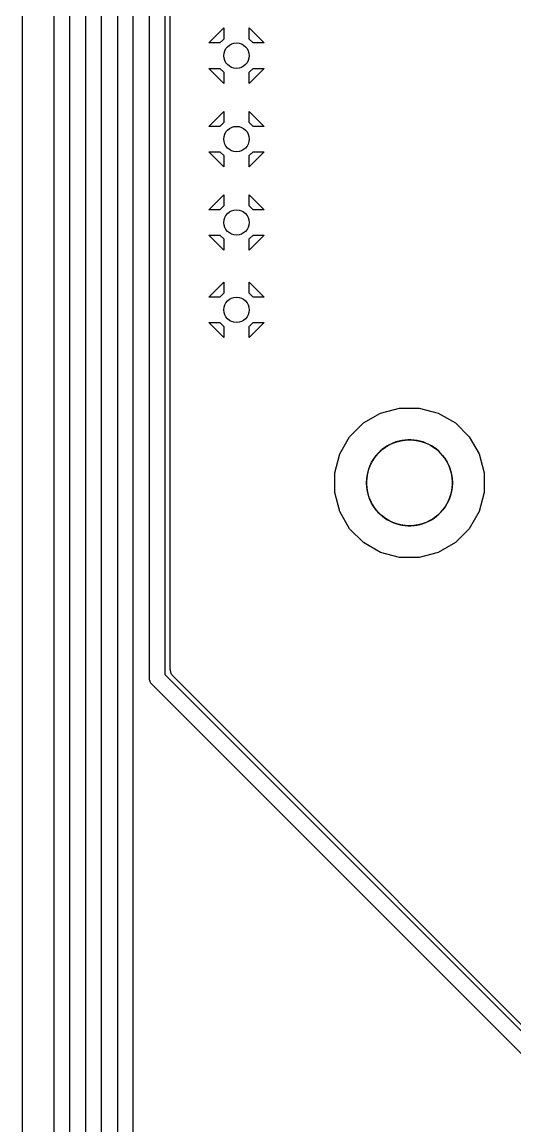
# Model space of a CAD drawing. Header units: millimetres. Extents: x -1 to 100, y 0 to 80.
# Drawn here: x -1.27 to 14.49, y 17.84 to 53.15 of the extents above; entities that cross this region are included whole.
import ezdxf

# ---------------------------------------------------------------- set-up
doc = ezdxf.new("R2010")
doc.units = ezdxf.units.MM

msp = doc.modelspace()

# ---------------------------------------------------------------- linework, layer by layer
at = {"layer": '16_copper'}
for points in [[(-0.254, 57.023), (-0.254, 14.91)], [(0.254, 15.015), (0.254, 56.918)], [(0.762, 56.642), (0.762, 15.316)], [(1.27, 15.421), (1.27, 56.537)], [(1.778, 56.134), (1.778, 15.697)], [(2.286, 15.802), (2.286, 56.029)]]:
    msp.add_lwpolyline(points, dxfattribs=at)
for points in [[(2.794, 55.753), (2.794, 32.162), (2.796, 32.143), (2.797, 32.123, 0.118891), (2.842, 32.013), (2.868, 31.983), (2.868, 31.982), (2.868, 31.982), (18.35, 16.5), (18.381, 16.475, 0.924472), (18.71, 16.86), (3.302, 32.267), (3.302, 55.648)], [(3.454, 55.416), (3.454, 32.499), (3.454, 32.499), (3.454, 32.499, 0.030916), (3.458, 32.448), (3.458, 32.448), (3.458, 32.448), (3.463, 32.421), (3.467, 32.399), (3.467, 32.399), (3.467, 32.399, 0.030914), (3.482, 32.351), (3.482, 32.351), (3.482, 32.351, 0.061992), (3.53, 32.262), (3.53, 32.262), (3.53, 32.262), (3.53, 32.262), (3.562, 32.223), (3.569, 32.216), (3.573, 32.211), (17.947, 17.837)]]:
    msp.add_lwpolyline(points, format="xyb", dxfattribs=at)
for points in [[(4.701, 52.476), (5.182, 52.957), (5.182, 52.598), (5.06, 52.476)], [(6.116, 52.476), (5.994, 52.598), (5.994, 52.957), (6.475, 52.476)], [(4.701, 51.664), (5.06, 51.664), (5.182, 51.542), (5.182, 51.183)], [(5.994, 51.542), (6.116, 51.664), (6.475, 51.664), (5.994, 51.183)], [(4.701, 49.809), (5.182, 50.29), (5.182, 49.931), (5.06, 49.809)], [(6.116, 49.809), (5.994, 49.931), (5.994, 50.29), (6.475, 49.809)], [(4.701, 48.997), (5.06, 48.997), (5.182, 48.875), (5.182, 48.516)], [(5.994, 48.875), (6.116, 48.997), (6.475, 48.997), (5.994, 48.516)], [(4.701, 47.142), (5.182, 47.623), (5.182, 47.264), (5.06, 47.142)], [(6.116, 47.142), (5.994, 47.264), (5.994, 47.623), (6.475, 47.142)], [(4.701, 46.33), (5.06, 46.33), (5.182, 46.208), (5.182, 45.849)], [(5.994, 46.208), (6.116, 46.33), (6.475, 46.33), (5.994, 45.849)], [(4.701, 44.348), (5.182, 44.829), (5.182, 44.47), (5.06, 44.348)], [(6.116, 44.348), (5.994, 44.47), (5.994, 44.829), (6.475, 44.348)], [(4.701, 43.536), (5.06, 43.536), (5.182, 43.414), (5.182, 43.055)], [(5.994, 43.414), (6.116, 43.536), (6.475, 43.536), (5.994, 43.055)], [(10.805, 36.019), (10.197, 36.182), (9.652, 36.497), (9.207, 36.942), (8.892, 37.487), (8.729, 38.095), (8.729, 38.725), (8.892, 39.333), (9.207, 39.878), (9.652, 40.323), (10.197, 40.638), (10.805, 40.801), (11.435, 40.801), (12.043, 40.638), (12.588, 40.323), (13.033, 39.878), (13.348, 39.333), (13.511, 38.725), (13.511, 38.095), (13.348, 37.487), (13.033, 36.942), (12.588, 36.497), (12.043, 36.182), (11.435, 36.019)]]:
    msp.add_lwpolyline(points, close=True, dxfattribs=at)
at = {"layer": '1_copper'}
msp.add_lwpolyline([(-0.254, 78.578), (-0.254, 1.422), (-0.253, 1.414), (-0.254, 1.405, 0.35496), (0.086, 1.022), (0.097, 1.021, 0.027417), (0.141, 1.017), (0.152, 1.016), (98.578, 1.016)], format="xyb", dxfattribs=at)
for points in [[(4.701, 52.476), (5.182, 52.957), (5.182, 52.598), (5.06, 52.476)], [(6.116, 52.476), (5.994, 52.598), (5.994, 52.957), (6.475, 52.476)], [(4.701, 51.664), (5.06, 51.664), (5.182, 51.542), (5.182, 51.183)], [(5.994, 51.542), (6.116, 51.664), (6.475, 51.664), (5.994, 51.183)], [(4.701, 49.809), (5.182, 50.29), (5.182, 49.931), (5.06, 49.809)], [(6.116, 49.809), (5.994, 49.931), (5.994, 50.29), (6.475, 49.809)], [(4.701, 48.997), (5.06, 48.997), (5.182, 48.875), (5.182, 48.516)], [(5.994, 48.875), (6.116, 48.997), (6.475, 48.997), (5.994, 48.516)], [(4.701, 47.142), (5.182, 47.623), (5.182, 47.264), (5.06, 47.142)], [(6.116, 47.142), (5.994, 47.264), (5.994, 47.623), (6.475, 47.142)], [(4.701, 46.33), (5.06, 46.33), (5.182, 46.208), (5.182, 45.849)], [(5.994, 46.208), (6.116, 46.33), (6.475, 46.33), (5.994, 45.849)], [(4.701, 44.348), (5.182, 44.829), (5.182, 44.47), (5.06, 44.348)], [(6.116, 44.348), (5.994, 44.47), (5.994, 44.829), (6.475, 44.348)], [(4.701, 43.536), (5.06, 43.536), (5.182, 43.414), (5.182, 43.055)], [(5.994, 43.414), (6.116, 43.536), (6.475, 43.536), (5.994, 43.055)], [(10.805, 36.019), (10.197, 36.182), (9.652, 36.497), (9.207, 36.942), (8.892, 37.487), (8.729, 38.095), (8.729, 38.725), (8.892, 39.333), (9.207, 39.878), (9.652, 40.323), (10.197, 40.638), (10.805, 40.801), (11.435, 40.801), (12.043, 40.638), (12.588, 40.323), (13.033, 39.878), (13.348, 39.333), (13.511, 38.725), (13.511, 38.095), (13.348, 37.487), (13.033, 36.942), (12.588, 36.497), (12.043, 36.182), (11.435, 36.019)]]:
    msp.add_lwpolyline(points, close=True, dxfattribs=at)
at = {"layer": 'drills_NPTH'}
msp.add_circle((11.12, 38.41), 1.375, dxfattribs=at)
at = {"layer": 'drills_PTH'}
for centre in [(5.588, 52.07), (5.588, 49.403), (5.588, 46.736), (5.588, 43.942)]:
    msp.add_circle(centre, 0.406, dxfattribs=at)
at = {"layer": 'holes'}
msp.add_lwpolyline([(12.495, 38.459), (12.488, 38.557), (12.474, 38.654), (12.453, 38.75), (12.425, 38.845), (12.391, 38.937), (12.35, 39.026), (12.303, 39.112), (12.25, 39.195), (12.191, 39.273), (12.127, 39.348), (12.058, 39.417), (11.983, 39.481), (11.905, 39.54), (11.822, 39.593), (11.736, 39.64), (11.647, 39.681), (11.555, 39.715), (11.46, 39.743), (11.364, 39.764), (11.267, 39.778), (11.169, 39.785), (11.071, 39.785), (10.973, 39.778), (10.876, 39.764), (10.78, 39.743), (10.686, 39.715), (10.593, 39.681), (10.504, 39.64), (10.418, 39.593), (10.335, 39.54), (10.257, 39.481), (10.182, 39.417), (10.113, 39.348), (10.049, 39.273), (9.99, 39.195), (9.937, 39.112), (9.89, 39.026), (9.849, 38.937), (9.815, 38.845), (9.787, 38.75), (9.766, 38.654), (9.752, 38.557), (9.745, 38.459), (9.745, 38.361), (9.752, 38.263), (9.766, 38.166), (9.787, 38.07), (9.815, 37.976), (9.849, 37.883), (9.89, 37.794), (9.937, 37.708), (9.99, 37.625), (10.049, 37.547), (10.113, 37.472), (10.182, 37.403), (10.257, 37.339), (10.335, 37.28), (10.418, 37.227), (10.504, 37.18), (10.593, 37.139), (10.686, 37.105), (10.78, 37.077), (10.876, 37.056), (10.973, 37.042), (11.071, 37.035), (11.169, 37.035), (11.267, 37.042), (11.364, 37.056), (11.46, 37.077), (11.555, 37.105), (11.647, 37.139), (11.736, 37.18), (11.822, 37.227), (11.905, 37.28), (11.983, 37.339), (12.058, 37.403), (12.127, 37.472), (12.191, 37.547), (12.25, 37.625), (12.303, 37.708), (12.35, 37.794), (12.391, 37.883), (12.425, 37.976), (12.453, 38.07), (12.474, 38.166), (12.488, 38.263), (12.495, 38.361), (12.495, 38.459)], close=True, dxfattribs=at)
at = {"layer": 'outline'}
msp.add_lwpolyline([(-1.27, 0), (100, 0), (100, 80), (-1.27, 80), (-1.27, 0)], close=True, dxfattribs=at)

doc.saveas('drawing.dxf')
